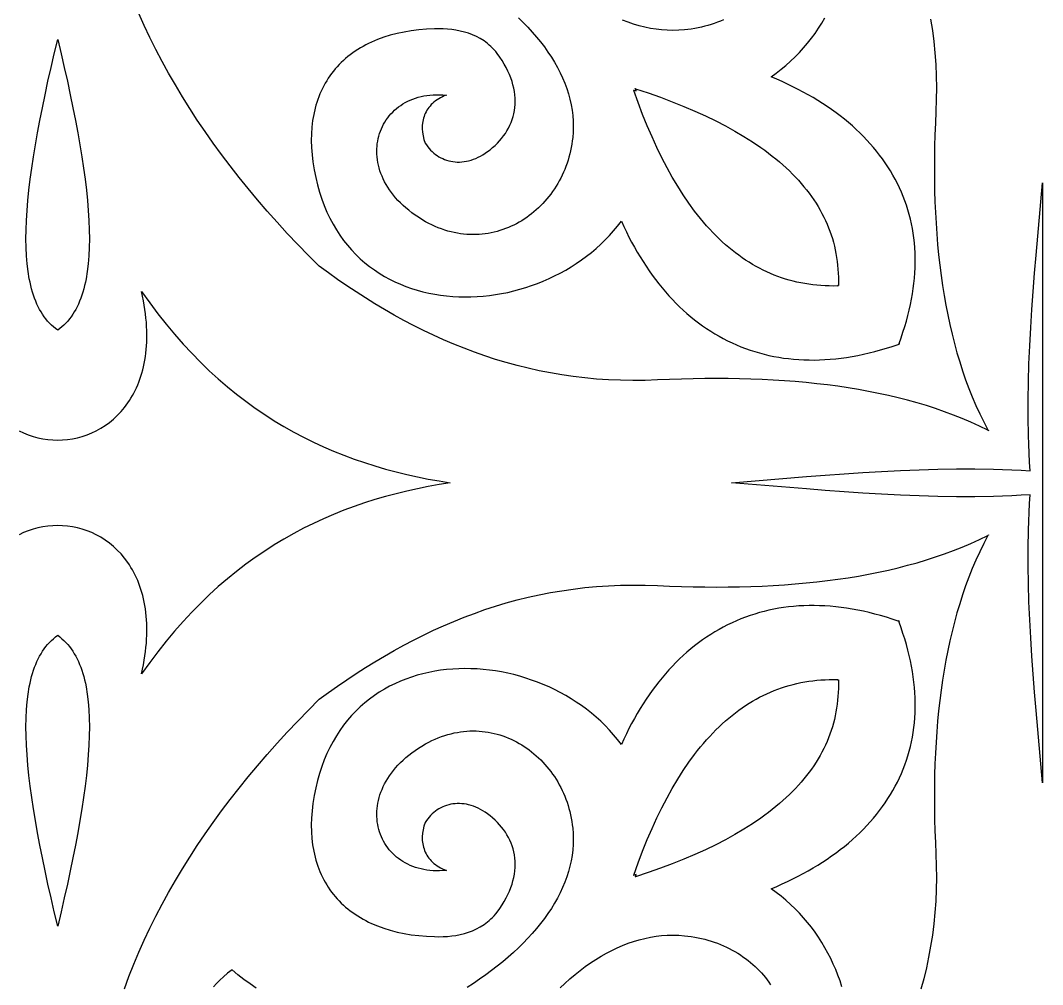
# Model space of a CAD drawing. Extents: x -375 to 375, y -1025 to 1025.
# Drawn here: x -217.3 to -155, y -435.3 to -376.5 of the extents above; entities that cross this region are included whole.
import ezdxf

# ---------------------------------------------------------------- set-up
doc = ezdxf.new("R2010")
doc.units = 0
doc.layers.add('LAYER_1', color=18, linetype='CONTINUOUS')

msp = doc.modelspace()

# ---------------------------------------------------------------- linework, layer by layer
at = {"layer": 'LAYER_1'}
for points in [[(-161.819, -376.432), (-161.714, -377.106), (-161.627, -377.789), (-161.558, -378.479), (-161.508, -379.178), (-161.477, -379.885), (-161.465, -380.6), (-161.472, -381.325), (-161.5, -382.058), (-161.532, -382.763), (-161.557, -383.463), (-161.574, -384.157), (-161.585, -384.846), (-161.589, -385.53), (-161.584, -386.207), (-161.573, -386.88), (-161.553, -387.546), (-161.525, -388.206), (-161.49, -388.86), (-161.446, -389.508), (-161.393, -390.15), (-161.332, -390.785), (-161.263, -391.413), (-161.184, -392.035), (-161.096, -392.65), (-160.999, -393.258), (-160.893, -393.858), (-160.777, -394.452), (-160.651, -395.038), (-160.516, -395.617), (-160.371, -396.188), (-160.215, -396.752), (-160.049, -397.307), (-159.873, -397.855), (-159.686, -398.395), (-159.489, -398.926), (-159.28, -399.449), (-159.06, -399.964), (-158.829, -400.47), (-158.587, -400.967), (-158.333, -401.456), (-158.287, -401.498), (-158.303, -401.492), (-158.296, -401.507), (-158.34, -401.462), (-158.847, -401.218), (-159.363, -400.984), (-159.888, -400.761), (-160.421, -400.55), (-160.964, -400.349), (-161.515, -400.158), (-162.075, -399.978), (-162.643, -399.808), (-163.219, -399.648), (-163.803, -399.498), (-164.395, -399.358), (-164.996, -399.227), (-165.604, -399.106), (-166.219, -398.995), (-166.842, -398.892), (-167.473, -398.799), (-168.11, -398.714), (-168.755, -398.638), (-169.407, -398.571), (-170.065, -398.512), (-170.731, -398.461), (-171.403, -398.419), (-172.081, -398.385), (-172.766, -398.358), (-173.457, -398.339), (-174.154, -398.328), (-174.857, -398.324), (-175.566, -398.327), (-176.28, -398.337), (-177.001, -398.355), (-177.726, -398.379), (-178.457, -398.409), (-179.218, -398.436), (-179.969, -398.443), (-180.711, -398.431), (-181.444, -398.401), (-182.169, -398.353), (-182.885, -398.286), (-183.592, -398.203), (-184.292, -398.102), (-184.983, -397.984), (-185.666, -397.85), (-186.342, -397.7), (-187.01, -397.534), (-187.671, -397.352), (-188.325, -397.156), (-188.972, -396.946), (-189.612, -396.721), (-190.245, -396.482), (-190.872, -396.23), (-191.492, -395.964), (-192.107, -395.686), (-192.715, -395.396), (-193.318, -395.093), (-193.915, -394.779), (-194.506, -394.453), (-195.092, -394.117), (-195.673, -393.769), (-196.249, -393.412), (-196.821, -393.045), (-197.387, -392.668), (-197.95, -392.282), (-198.508, -391.888), (-199.062, -391.485), (-199.726, -390.818), (-200.376, -390.148), (-201.01, -389.475), (-201.629, -388.798), (-202.233, -388.119), (-202.821, -387.437), (-203.393, -386.751), (-203.95, -386.062), (-204.491, -385.37), (-205.016, -384.675), (-205.526, -383.976), (-206.019, -383.274), (-206.496, -382.569), (-206.957, -381.861), (-207.402, -381.149), (-207.83, -380.434), (-208.242, -379.715), (-208.638, -378.993), (-209.017, -378.268), (-209.379, -377.539), (-209.725, -376.806), (-210.053, -376.071)], [(-186.931, -376.332), (-186.637, -376.622), (-186.355, -376.914), (-186.086, -377.21), (-185.828, -377.51), (-185.583, -377.812), (-185.351, -378.118), (-185.132, -378.426), (-184.926, -378.738), (-184.734, -379.051), (-184.555, -379.368), (-184.391, -379.686), (-184.242, -380.007), (-184.107, -380.33), (-183.987, -380.654), (-183.882, -380.981), (-183.793, -381.308), (-183.72, -381.638), (-183.663, -381.969), (-183.622, -382.3), (-183.597, -382.633), (-183.59, -382.967), (-183.599, -383.302), (-183.626, -383.637), (-183.65, -383.841), (-183.679, -384.043), (-183.714, -384.242), (-183.755, -384.44), (-183.8, -384.636), (-183.852, -384.828), (-183.908, -385.019), (-183.969, -385.207), (-184.036, -385.392), (-184.107, -385.575), (-184.184, -385.754), (-184.265, -385.931), (-184.35, -386.105), (-184.44, -386.275), (-184.535, -386.443), (-184.634, -386.607), (-184.737, -386.767), (-184.845, -386.924), (-184.956, -387.078), (-185.071, -387.228), (-185.191, -387.374), (-185.314, -387.516), (-185.44, -387.654), (-185.571, -387.788), (-185.704, -387.918), (-185.841, -388.044), (-185.982, -388.165), (-186.125, -388.282), (-186.272, -388.395), (-186.421, -388.503), (-186.574, -388.606), (-186.729, -388.704), (-186.887, -388.798), (-187.047, -388.886), (-187.21, -388.97), (-187.376, -389.048), (-187.543, -389.121), (-187.713, -389.189), (-187.885, -389.251), (-188.059, -389.308), (-188.235, -389.359), (-188.413, -389.404), (-188.592, -389.443), (-188.773, -389.477), (-188.956, -389.505), (-189.14, -389.526), (-189.325, -389.542), (-189.512, -389.551), (-189.7, -389.553), (-189.888, -389.55), (-190.078, -389.539), (-190.268, -389.522), (-190.46, -389.499), (-190.652, -389.468), (-190.844, -389.431), (-191.037, -389.386), (-191.23, -389.334), (-191.423, -389.276), (-191.617, -389.21), (-191.811, -389.136), (-192.004, -389.055), (-192.198, -388.967), (-192.391, -388.87), (-192.584, -388.766), (-192.809, -388.634), (-193.024, -388.499), (-193.23, -388.36), (-193.427, -388.218), (-193.614, -388.073), (-193.792, -387.924), (-193.961, -387.774), (-194.121, -387.62), (-194.272, -387.465), (-194.414, -387.307), (-194.547, -387.147), (-194.672, -386.986), (-194.788, -386.823), (-194.896, -386.659), (-194.995, -386.494), (-195.085, -386.328), (-195.168, -386.161), (-195.242, -385.993), (-195.309, -385.825), (-195.367, -385.657), (-195.417, -385.489), (-195.46, -385.322), (-195.495, -385.154), (-195.522, -384.988), (-195.541, -384.822), (-195.553, -384.657), (-195.558, -384.493), (-195.555, -384.331), (-195.546, -384.17), (-195.529, -384.011), (-195.505, -383.854), (-195.474, -383.7), (-195.436, -383.547), (-195.391, -383.397), (-195.34, -383.25), (-195.282, -383.106), (-195.217, -382.965), (-195.146, -382.828), (-195.069, -382.693), (-194.985, -382.563), (-194.896, -382.437), (-194.8, -382.314), (-194.698, -382.196), (-194.59, -382.083), (-194.476, -381.974), (-194.357, -381.87), (-194.232, -381.771), (-194.101, -381.677), (-193.965, -381.589), (-193.823, -381.507), (-193.676, -381.43), (-193.524, -381.359), (-193.366, -381.295), (-193.204, -381.237), (-193.037, -381.186), (-192.864, -381.142), (-192.687, -381.104), (-192.505, -381.074), (-192.319, -381.051), (-192.128, -381.036), (-191.932, -381.029), (-191.732, -381.029), (-191.528, -381.038), (-191.319, -381.055), (-191.445, -381.103), (-191.565, -381.156), (-191.679, -381.213), (-191.787, -381.273), (-191.889, -381.338), (-191.986, -381.407), (-192.077, -381.479), (-192.162, -381.554), (-192.242, -381.633), (-192.316, -381.715), (-192.385, -381.799), (-192.448, -381.887), (-192.506, -381.977), (-192.558, -382.07), (-192.605, -382.165), (-192.647, -382.262), (-192.683, -382.361), (-192.714, -382.462), (-192.74, -382.564), (-192.76, -382.668), (-192.786, -382.88), (-192.791, -383.096), (-192.776, -383.315), (-192.742, -383.536), (-192.688, -383.757), (-192.614, -383.977), (-192.538, -384.09), (-192.457, -384.199), (-192.371, -384.302), (-192.282, -384.4), (-192.188, -384.493), (-192.089, -384.58), (-191.987, -384.661), (-191.882, -384.736), (-191.772, -384.805), (-191.66, -384.868), (-191.544, -384.924), (-191.425, -384.974), (-191.303, -385.017), (-191.179, -385.053), (-191.052, -385.083), (-190.922, -385.105), (-190.791, -385.12), (-190.657, -385.128), (-190.521, -385.128), (-190.384, -385.121), (-190.245, -385.105), (-190.104, -385.082), (-189.963, -385.051), (-189.82, -385.011), (-189.677, -384.963), (-189.532, -384.907), (-189.387, -384.842), (-189.242, -384.768), (-189.097, -384.685), (-188.951, -384.593), (-188.806, -384.492), (-188.66, -384.381), (-188.504, -384.253), (-188.355, -384.119), (-188.213, -383.981), (-188.08, -383.838), (-187.954, -383.691), (-187.837, -383.539), (-187.728, -383.382), (-187.628, -383.222), (-187.536, -383.058), (-187.453, -382.89), (-187.38, -382.718), (-187.315, -382.543), (-187.26, -382.364), (-187.214, -382.182), (-187.179, -381.997), (-187.153, -381.809), (-187.137, -381.618), (-187.131, -381.424), (-187.136, -381.228), (-187.151, -381.03), (-187.177, -380.829), (-187.214, -380.626), (-187.263, -380.422), (-187.322, -380.215), (-187.393, -380.007), (-187.475, -379.797), (-187.57, -379.586), (-187.676, -379.374), (-187.794, -379.16), (-187.925, -378.946), (-188.068, -378.731), (-188.223, -378.515), (-188.314, -378.401), (-188.408, -378.293), (-188.504, -378.19), (-188.604, -378.092), (-188.706, -378), (-188.811, -377.912), (-189.027, -377.751), (-189.253, -377.608), (-189.486, -377.484), (-189.726, -377.376), (-189.972, -377.284), (-190.223, -377.207), (-190.478, -377.144), (-190.737, -377.095), (-190.997, -377.058), (-191.259, -377.033), (-191.521, -377.018), (-191.782, -377.014), (-192.041, -377.018), (-192.528, -377.039), (-192.999, -377.078), (-193.456, -377.135), (-193.898, -377.208), (-194.325, -377.298), (-194.737, -377.405), (-195.133, -377.528), (-195.514, -377.667), (-195.878, -377.821), (-196.055, -377.905), (-196.227, -377.992), (-196.395, -378.082), (-196.559, -378.177), (-196.719, -378.275), (-196.875, -378.377), (-197.027, -378.483), (-197.174, -378.592), (-197.318, -378.705), (-197.457, -378.822), (-197.592, -378.942), (-197.722, -379.066), (-197.848, -379.193), (-197.97, -379.323), (-198.088, -379.457), (-198.201, -379.594), (-198.31, -379.735), (-198.415, -379.879), (-198.515, -380.026), (-198.61, -380.177), (-198.701, -380.331), (-198.788, -380.488), (-198.87, -380.648), (-198.947, -380.811), (-199.02, -380.977), (-199.089, -381.147), (-199.152, -381.319), (-199.211, -381.494), (-199.265, -381.673), (-199.315, -381.854), (-199.4, -382.225), (-199.466, -382.608), (-199.513, -383.001), (-199.54, -383.406), (-199.548, -383.821), (-199.536, -384.246), (-199.504, -384.681), (-199.451, -385.126), (-199.374, -385.609), (-199.281, -386.076), (-199.173, -386.527), (-199.049, -386.963), (-198.912, -387.383), (-198.76, -387.788), (-198.595, -388.178), (-198.417, -388.552), (-198.226, -388.912), (-198.022, -389.257), (-197.807, -389.587), (-197.58, -389.902), (-197.343, -390.203), (-197.094, -390.49), (-196.836, -390.762), (-196.568, -391.019), (-196.29, -391.263), (-196.004, -391.493), (-195.709, -391.708), (-195.406, -391.91), (-195.096, -392.098), (-194.779, -392.273), (-194.454, -392.434), (-194.124, -392.582), (-193.787, -392.716), (-193.446, -392.837), (-193.099, -392.945), (-192.747, -393.041), (-192.392, -393.123), (-192.032, -393.192), (-191.67, -393.249), (-191.304, -393.294), (-190.936, -393.326), (-190.567, -393.345), (-190.195, -393.353), (-189.822, -393.348), (-189.449, -393.331), (-189.075, -393.303), (-188.702, -393.262), (-188.329, -393.21), (-187.957, -393.146), (-187.586, -393.071), (-187.217, -392.985), (-186.851, -392.887), (-186.487, -392.778), (-186.126, -392.658), (-185.769, -392.527), (-185.416, -392.385), (-185.067, -392.233), (-184.724, -392.07), (-184.385, -391.896), (-184.052, -391.712), (-183.725, -391.518), (-183.405, -391.313), (-183.092, -391.099), (-182.786, -390.874), (-182.488, -390.64), (-182.199, -390.395), (-181.918, -390.141), (-181.646, -389.878), (-181.383, -389.605), (-181.131, -389.323), (-180.889, -389.031), (-180.658, -388.731), (-180.508, -389.061), (-180.353, -389.384), (-180.195, -389.702), (-180.032, -390.014), (-179.865, -390.32), (-179.694, -390.619), (-179.519, -390.913), (-179.34, -391.2), (-179.157, -391.482), (-178.97, -391.757), (-178.78, -392.026), (-178.585, -392.288), (-178.386, -392.544), (-178.184, -392.794), (-177.978, -393.037), (-177.768, -393.274), (-177.554, -393.504), (-177.337, -393.728), (-177.116, -393.945), (-176.891, -394.155), (-176.662, -394.359), (-176.43, -394.556), (-176.195, -394.747), (-175.956, -394.93), (-175.713, -395.107), (-175.467, -395.277), (-175.217, -395.44), (-174.964, -395.596), (-174.707, -395.745), (-174.448, -395.887), (-174.184, -396.022), (-173.918, -396.149), (-173.648, -396.27), (-173.375, -396.383), (-173.099, -396.49), (-172.819, -396.588), (-172.536, -396.68), (-172.25, -396.764), (-171.961, -396.841), (-171.669, -396.911), (-171.374, -396.973), (-171.076, -397.027), (-170.775, -397.074), (-170.47, -397.113), (-170.163, -397.145), (-169.853, -397.169), (-169.54, -397.185), (-169.224, -397.194), (-168.906, -397.195), (-168.584, -397.188), (-168.26, -397.173), (-167.933, -397.15), (-167.603, -397.119), (-167.27, -397.08), (-166.935, -397.033), (-166.597, -396.978), (-166.257, -396.915), (-165.914, -396.844), (-165.568, -396.765), (-165.22, -396.677), (-164.87, -396.581), (-164.517, -396.477), (-164.161, -396.365), (-163.803, -396.244), (-163.771, -396.276), (-163.771, -396.261), (-163.77, -396.252), (-163.776, -396.245), (-163.767, -396.241), (-163.764, -396.232), (-163.756, -396.238), (-163.752, -396.237), (-163.752, -396.234), (-163.758, -396.226), (-163.748, -396.223), (-163.745, -396.214), (-163.737, -396.22), (-163.728, -396.219), (-163.713, -396.219), (-163.745, -396.188), (-163.62, -395.843), (-163.503, -395.5), (-163.395, -395.159), (-163.296, -394.821), (-163.205, -394.486), (-163.123, -394.153), (-163.049, -393.822), (-162.984, -393.493), (-162.927, -393.168), (-162.878, -392.845), (-162.838, -392.524), (-162.806, -392.206), (-162.782, -391.891), (-162.767, -391.578), (-162.759, -391.268), (-162.76, -390.961), (-162.769, -390.656), (-162.786, -390.354), (-162.811, -390.055), (-162.844, -389.759), (-162.884, -389.466), (-162.933, -389.175), (-162.99, -388.888), (-163.054, -388.603), (-163.126, -388.321), (-163.206, -388.043), (-163.293, -387.767), (-163.388, -387.494), (-163.491, -387.225), (-163.601, -386.958), (-163.718, -386.695), (-163.844, -386.435), (-163.976, -386.178), (-164.116, -385.924), (-164.263, -385.673), (-164.418, -385.426), (-164.579, -385.182), (-164.748, -384.941), (-164.925, -384.704), (-165.108, -384.47), (-165.298, -384.239), (-165.496, -384.012), (-165.7, -383.788), (-165.912, -383.568), (-166.13, -383.351), (-166.355, -383.138), (-166.587, -382.928), (-166.826, -382.722), (-167.072, -382.52), (-167.324, -382.321), (-167.583, -382.126), (-167.848, -381.935), (-168.121, -381.747), (-168.399, -381.563), (-168.685, -381.383), (-168.976, -381.206), (-169.274, -381.034), (-169.579, -380.865), (-169.89, -380.7), (-170.207, -380.539), (-170.53, -380.382), (-170.86, -380.229), (-171.196, -380.08), (-171.538, -379.935), (-171.226, -379.713), (-170.924, -379.479), (-170.631, -379.236), (-170.348, -378.983), (-170.075, -378.721), (-169.812, -378.45), (-169.558, -378.171), (-169.315, -377.883), (-169.082, -377.588), (-168.86, -377.286), (-168.647, -376.978), (-168.446, -376.663), (-168.255, -376.342)], [(-174.44, -376.458), (-174.623, -376.536), (-174.81, -376.609), (-174.999, -376.678), (-175.191, -376.742), (-175.386, -376.802), (-175.584, -376.856), (-175.784, -376.905), (-175.986, -376.949), (-176.191, -376.988), (-176.398, -377.022), (-176.608, -377.05), (-176.819, -377.073), (-177.167, -377.099), (-177.514, -377.108), (-177.86, -377.101), (-178.205, -377.078), (-178.549, -377.038), (-178.892, -376.983), (-179.234, -376.912), (-179.574, -376.826), (-179.913, -376.725), (-180.249, -376.61), (-180.584, -376.48)], [(-217.353, -401.507), (-217.074, -401.64), (-216.789, -401.755), (-216.498, -401.852), (-216.204, -401.931), (-215.906, -401.993), (-215.605, -402.037), (-215.303, -402.064), (-215, -402.073), (-214.697, -402.064), (-214.395, -402.037), (-214.094, -401.993), (-213.796, -401.931), (-213.502, -401.852), (-213.211, -401.755), (-212.926, -401.64), (-212.647, -401.507), (-212.374, -401.357), (-212.109, -401.189), (-211.852, -401.004), (-211.604, -400.801), (-211.367, -400.58), (-211.14, -400.342), (-210.925, -400.086), (-210.723, -399.812), (-210.627, -399.668), (-210.534, -399.52), (-210.445, -399.368), (-210.36, -399.211), (-210.278, -399.05), (-210.2, -398.885), (-210.126, -398.715), (-210.057, -398.54), (-209.991, -398.361), (-209.93, -398.178), (-209.873, -397.99), (-209.821, -397.798), (-209.773, -397.602), (-209.73, -397.401), (-209.692, -397.196), (-209.659, -396.986), (-209.631, -396.772), (-209.608, -396.553), (-209.59, -396.33), (-209.578, -396.103), (-209.571, -395.871), (-209.569, -395.635), (-209.573, -395.394), (-209.583, -395.149), (-209.599, -394.899), (-209.621, -394.645), (-209.649, -394.387), (-209.683, -394.124), (-209.724, -393.857), (-209.77, -393.586), (-209.824, -393.31), (-209.884, -393.029), (-209.394, -393.717), (-208.896, -394.379), (-208.391, -395.017), (-207.879, -395.63), (-207.36, -396.22), (-206.834, -396.786), (-206.301, -397.328), (-205.762, -397.849), (-205.215, -398.347), (-204.663, -398.823), (-204.103, -399.278), (-203.538, -399.712), (-202.967, -400.126), (-202.389, -400.52), (-201.806, -400.894), (-201.216, -401.249), (-200.621, -401.585), (-200.021, -401.903), (-199.415, -402.203), (-198.804, -402.486), (-198.188, -402.752), (-197.566, -403.001), (-196.94, -403.234), (-196.309, -403.451), (-195.673, -403.653), (-195.032, -403.841), (-194.387, -404.013), (-193.738, -404.172), (-193.084, -404.318), (-192.427, -404.45), (-191.765, -404.569), (-191.099, -404.678), (-191.765, -404.786), (-192.427, -404.906), (-193.084, -405.038), (-193.738, -405.183), (-194.387, -405.342), (-195.032, -405.515), (-195.673, -405.702), (-196.309, -405.904), (-196.94, -406.122), (-197.566, -406.355), (-198.188, -406.604), (-198.804, -406.87), (-199.415, -407.152), (-200.021, -407.452), (-200.621, -407.77), (-201.216, -408.107), (-201.806, -408.462), (-202.389, -408.836), (-202.967, -409.229), (-203.538, -409.643), (-204.103, -410.077), (-204.663, -410.532), (-205.215, -411.009), (-205.762, -411.507), (-206.301, -412.027), (-206.834, -412.57), (-207.36, -413.136), (-207.879, -413.725), (-208.391, -414.339), (-208.896, -414.976), (-209.394, -415.639), (-209.884, -416.326), (-209.824, -416.046), (-209.77, -415.77), (-209.724, -415.498), (-209.683, -415.231), (-209.649, -414.968), (-209.621, -414.71), (-209.599, -414.456), (-209.583, -414.207), (-209.573, -413.962), (-209.569, -413.721), (-209.571, -413.485), (-209.578, -413.253), (-209.59, -413.025), (-209.608, -412.802), (-209.631, -412.584), (-209.659, -412.37), (-209.692, -412.16), (-209.73, -411.955), (-209.773, -411.754), (-209.821, -411.557), (-209.873, -411.365), (-209.93, -411.177), (-209.991, -410.994), (-210.057, -410.815), (-210.126, -410.641), (-210.2, -410.471), (-210.278, -410.305), (-210.36, -410.144), (-210.445, -409.987), (-210.534, -409.835), (-210.627, -409.687), (-210.723, -409.544), (-210.925, -409.27), (-211.14, -409.014), (-211.367, -408.775), (-211.604, -408.555), (-211.852, -408.352), (-212.109, -408.166), (-212.374, -407.998), (-212.647, -407.848), (-212.926, -407.716), (-213.211, -407.601), (-213.502, -407.504), (-213.796, -407.424), (-214.094, -407.363), (-214.395, -407.318), (-214.697, -407.292), (-215, -407.283), (-215.303, -407.292), (-215.605, -407.318), (-215.906, -407.363), (-216.204, -407.424), (-216.498, -407.504), (-216.789, -407.601), (-217.074, -407.716), (-217.353, -407.848)], [(-210.937, -435.514), (-210.66, -434.767), (-210.365, -434.024), (-210.053, -433.285), (-209.725, -432.549), (-209.379, -431.817), (-209.017, -431.088), (-208.638, -430.363), (-208.242, -429.641), (-207.83, -428.922), (-207.402, -428.207), (-206.957, -427.495), (-206.496, -426.787), (-206.019, -426.081), (-205.526, -425.38), (-205.016, -424.681), (-204.491, -423.986), (-203.95, -423.294), (-203.393, -422.605), (-202.821, -421.919), (-202.233, -421.237), (-201.629, -420.557), (-201.01, -419.881), (-200.376, -419.208), (-199.726, -418.538), (-199.062, -417.871), (-198.508, -417.468), (-197.95, -417.073), (-197.387, -416.687), (-196.821, -416.311), (-196.249, -415.944), (-195.673, -415.586), (-195.092, -415.239), (-194.506, -414.903), (-193.915, -414.577), (-193.318, -414.263), (-192.715, -413.96), (-192.107, -413.669), (-191.492, -413.391), (-190.872, -413.126), (-190.245, -412.874), (-189.612, -412.635), (-188.972, -412.41), (-188.325, -412.199), (-187.671, -412.003), (-187.01, -411.822), (-186.342, -411.656), (-185.666, -411.506), (-184.983, -411.372), (-184.292, -411.254), (-183.592, -411.153), (-182.885, -411.069), (-182.169, -411.003), (-181.444, -410.954), (-180.711, -410.924), (-179.969, -410.912), (-179.218, -410.92), (-178.457, -410.946), (-177.726, -410.977), (-177.001, -411.001), (-176.28, -411.018), (-175.566, -411.029), (-174.857, -411.032), (-174.154, -411.028), (-173.457, -411.017), (-172.766, -410.998), (-172.081, -410.971), (-171.403, -410.937), (-170.731, -410.894), (-170.065, -410.844), (-169.407, -410.785), (-168.755, -410.717), (-168.11, -410.642), (-167.473, -410.557), (-166.842, -410.463), (-166.219, -410.361), (-165.604, -410.249), (-164.996, -410.128), (-164.395, -409.998), (-163.803, -409.858), (-163.219, -409.708), (-162.643, -409.548), (-162.075, -409.378), (-161.515, -409.198), (-160.964, -409.007), (-160.421, -408.806), (-159.888, -408.594), (-159.363, -408.372), (-158.847, -408.138), (-158.34, -407.893), (-158.296, -407.849), (-158.303, -407.863), (-158.287, -407.857), (-158.333, -407.9), (-158.587, -408.388), (-158.829, -408.886), (-159.06, -409.392), (-159.28, -409.906), (-159.489, -410.43), (-159.686, -410.961), (-159.873, -411.501), (-160.049, -412.048), (-160.215, -412.604), (-160.371, -413.167), (-160.516, -413.739), (-160.651, -414.317), (-160.777, -414.904), (-160.893, -415.497), (-160.999, -416.098), (-161.096, -416.706), (-161.184, -417.321), (-161.263, -417.942), (-161.332, -418.571), (-161.393, -419.206), (-161.446, -419.847), (-161.49, -420.495), (-161.525, -421.149), (-161.553, -421.81), (-161.573, -422.476), (-161.584, -423.148), (-161.589, -423.826), (-161.585, -424.51), (-161.574, -425.199), (-161.557, -425.893), (-161.532, -426.593), (-161.5, -427.298), (-161.472, -428.031), (-161.465, -428.755), (-161.477, -429.471), (-161.508, -430.178), (-161.558, -430.877), (-161.627, -431.567), (-161.714, -432.249), (-161.819, -432.924), (-161.941, -433.59), (-162.08, -434.25), (-162.236, -434.901), (-162.408, -435.546)], [(-167.227, -435.392), (-167.34, -435.041), (-167.465, -434.693), (-167.601, -434.349), (-167.748, -434.008), (-167.906, -433.672), (-168.075, -433.341), (-168.255, -433.014), (-168.446, -432.693), (-168.647, -432.378), (-168.86, -432.069), (-169.082, -431.767), (-169.315, -431.472), (-169.558, -431.185), (-169.812, -430.906), (-170.075, -430.635), (-170.348, -430.373), (-170.631, -430.12), (-170.924, -429.876), (-171.226, -429.643), (-171.538, -429.42), (-171.196, -429.275), (-170.86, -429.126), (-170.53, -428.973), (-170.207, -428.816), (-169.89, -428.655), (-169.579, -428.491), (-169.274, -428.322), (-168.976, -428.149), (-168.685, -427.973), (-168.399, -427.793), (-168.121, -427.609), (-167.848, -427.421), (-167.583, -427.23), (-167.324, -427.034), (-167.072, -426.836), (-166.826, -426.633), (-166.587, -426.427), (-166.355, -426.217), (-166.13, -426.004), (-165.912, -425.788), (-165.7, -425.567), (-165.496, -425.344), (-165.298, -425.116), (-165.108, -424.886), (-164.925, -424.652), (-164.748, -424.414), (-164.579, -424.174), (-164.418, -423.93), (-164.263, -423.682), (-164.116, -423.432), (-163.976, -423.178), (-163.844, -422.921), (-163.718, -422.661), (-163.601, -422.397), (-163.491, -422.131), (-163.388, -421.861), (-163.293, -421.589), (-163.206, -421.313), (-163.126, -421.034), (-163.054, -420.753), (-162.99, -420.468), (-162.933, -420.18), (-162.884, -419.89), (-162.844, -419.597), (-162.811, -419.3), (-162.786, -419.001), (-162.769, -418.7), (-162.76, -418.395), (-162.759, -418.088), (-162.767, -417.778), (-162.782, -417.465), (-162.806, -417.15), (-162.838, -416.832), (-162.878, -416.511), (-162.927, -416.188), (-162.984, -415.862), (-163.049, -415.534), (-163.123, -415.203), (-163.205, -414.87), (-163.296, -414.534), (-163.395, -414.196), (-163.503, -413.856), (-163.62, -413.513), (-163.745, -413.168), (-163.713, -413.137), (-163.728, -413.137), (-163.737, -413.136), (-163.745, -413.141), (-163.748, -413.132), (-163.758, -413.129), (-163.752, -413.122), (-163.752, -413.118), (-163.756, -413.118), (-163.764, -413.124), (-163.767, -413.115), (-163.776, -413.111), (-163.77, -413.104), (-163.771, -413.095), (-163.771, -413.08), (-163.803, -413.112), (-164.161, -412.991), (-164.517, -412.878), (-164.87, -412.774), (-165.22, -412.678), (-165.568, -412.591), (-165.914, -412.511), (-166.257, -412.44), (-166.597, -412.377), (-166.935, -412.322), (-167.27, -412.276), (-167.603, -412.237), (-167.933, -412.206), (-168.26, -412.183), (-168.584, -412.168), (-168.906, -412.161), (-169.224, -412.162), (-169.54, -412.17), (-169.853, -412.187), (-170.163, -412.211), (-170.47, -412.242), (-170.775, -412.282), (-171.076, -412.329), (-171.374, -412.383), (-171.669, -412.445), (-171.961, -412.514), (-172.25, -412.591), (-172.536, -412.676), (-172.819, -412.767), (-173.099, -412.866), (-173.375, -412.972), (-173.648, -413.086), (-173.918, -413.206), (-174.184, -413.334), (-174.448, -413.469), (-174.707, -413.611), (-174.964, -413.76), (-175.217, -413.916), (-175.467, -414.079), (-175.713, -414.249), (-175.956, -414.425), (-176.195, -414.609), (-176.43, -414.799), (-176.662, -414.996), (-176.891, -415.2), (-177.116, -415.411), (-177.337, -415.628), (-177.554, -415.852), (-177.768, -416.082), (-177.978, -416.319), (-178.184, -416.562), (-178.386, -416.812), (-178.585, -417.068), (-178.78, -417.33), (-178.97, -417.599), (-179.157, -417.874), (-179.34, -418.155), (-179.519, -418.443), (-179.694, -418.736), (-179.865, -419.036), (-180.032, -419.342), (-180.195, -419.653), (-180.353, -419.971), (-180.508, -420.295), (-180.658, -420.625), (-180.889, -420.324), (-181.131, -420.033), (-181.383, -419.75), (-181.646, -419.478), (-181.918, -419.214), (-182.199, -418.96), (-182.488, -418.716), (-182.786, -418.482), (-183.092, -418.257), (-183.405, -418.042), (-183.725, -417.838), (-184.052, -417.644), (-184.385, -417.46), (-184.724, -417.286), (-185.067, -417.123), (-185.416, -416.97), (-185.769, -416.829), (-186.126, -416.698), (-186.487, -416.578), (-186.851, -416.469), (-187.217, -416.371), (-187.586, -416.284), (-187.957, -416.209), (-188.329, -416.146), (-188.702, -416.093), (-189.075, -416.053), (-189.449, -416.024), (-189.822, -416.008), (-190.195, -416.003), (-190.567, -416.01), (-190.936, -416.03), (-191.304, -416.062), (-191.67, -416.106), (-192.032, -416.163), (-192.392, -416.233), (-192.747, -416.315), (-193.099, -416.41), (-193.446, -416.518), (-193.787, -416.64), (-194.124, -416.774), (-194.454, -416.922), (-194.779, -417.083), (-195.096, -417.257), (-195.406, -417.445), (-195.709, -417.647), (-196.004, -417.863), (-196.29, -418.092), (-196.568, -418.336), (-196.836, -418.594), (-197.094, -418.866), (-197.343, -419.152), (-197.58, -419.453), (-197.807, -419.769), (-198.022, -420.099), (-198.226, -420.443), (-198.417, -420.803), (-198.595, -421.178), (-198.76, -421.568), (-198.912, -421.973), (-199.049, -422.393), (-199.173, -422.829), (-199.281, -423.28), (-199.374, -423.747), (-199.451, -424.23), (-199.504, -424.675), (-199.536, -425.11), (-199.548, -425.535), (-199.54, -425.95), (-199.513, -426.354), (-199.466, -426.748), (-199.4, -427.13), (-199.315, -427.502), (-199.265, -427.683), (-199.211, -427.861), (-199.152, -428.037), (-199.089, -428.209), (-199.02, -428.378), (-198.947, -428.545), (-198.87, -428.708), (-198.788, -428.868), (-198.701, -429.025), (-198.61, -429.179), (-198.515, -429.329), (-198.415, -429.477), (-198.31, -429.621), (-198.201, -429.761), (-198.088, -429.899), (-197.97, -430.032), (-197.848, -430.163), (-197.722, -430.29), (-197.592, -430.414), (-197.457, -430.534), (-197.318, -430.65), (-197.174, -430.763), (-197.027, -430.873), (-196.875, -430.978), (-196.719, -431.08), (-196.559, -431.179), (-196.395, -431.273), (-196.227, -431.364), (-196.055, -431.451), (-195.878, -431.534), (-195.514, -431.689), (-195.133, -431.828), (-194.737, -431.951), (-194.325, -432.057), (-193.898, -432.148), (-193.456, -432.221), (-192.999, -432.277), (-192.528, -432.316), (-192.041, -432.338), (-191.782, -432.342), (-191.521, -432.337), (-191.259, -432.323), (-190.997, -432.297), (-190.737, -432.26), (-190.478, -432.211), (-190.223, -432.148), (-189.972, -432.072), (-189.726, -431.98), (-189.486, -431.872), (-189.253, -431.747), (-189.027, -431.605), (-188.811, -431.444), (-188.706, -431.356), (-188.604, -431.263), (-188.504, -431.166), (-188.408, -431.063), (-188.314, -430.955), (-188.223, -430.841), (-188.068, -430.625), (-187.925, -430.41), (-187.794, -430.195), (-187.676, -429.982), (-187.57, -429.77), (-187.475, -429.559), (-187.393, -429.349), (-187.322, -429.141), (-187.263, -428.934), (-187.214, -428.729), (-187.177, -428.526), (-187.151, -428.326), (-187.136, -428.127), (-187.131, -427.931), (-187.137, -427.738), (-187.153, -427.547), (-187.179, -427.359), (-187.214, -427.174), (-187.26, -426.992), (-187.315, -426.813), (-187.38, -426.638), (-187.453, -426.466), (-187.536, -426.298), (-187.628, -426.134), (-187.728, -425.973), (-187.837, -425.817), (-187.954, -425.665), (-188.08, -425.518), (-188.213, -425.375), (-188.355, -425.236), (-188.504, -425.103), (-188.66, -424.974), (-188.806, -424.864), (-188.951, -424.763), (-189.097, -424.671), (-189.242, -424.588), (-189.387, -424.514), (-189.532, -424.449), (-189.677, -424.392), (-189.82, -424.344), (-189.963, -424.305), (-190.104, -424.273), (-190.245, -424.25), (-190.384, -424.235), (-190.521, -424.227), (-190.657, -424.228), (-190.791, -424.235), (-190.922, -424.25), (-191.052, -424.273), (-191.179, -424.302), (-191.303, -424.339), (-191.425, -424.382), (-191.544, -424.432), (-191.66, -424.488), (-191.772, -424.551), (-191.882, -424.62), (-191.987, -424.695), (-192.089, -424.776), (-192.188, -424.863), (-192.282, -424.955), (-192.371, -425.053), (-192.457, -425.157), (-192.538, -425.265), (-192.614, -425.379), (-192.688, -425.599), (-192.742, -425.82), (-192.776, -426.04), (-192.791, -426.259), (-192.786, -426.475), (-192.76, -426.687), (-192.74, -426.791), (-192.714, -426.894), (-192.683, -426.995), (-192.647, -427.094), (-192.605, -427.191), (-192.558, -427.286), (-192.506, -427.379), (-192.448, -427.469), (-192.385, -427.556), (-192.316, -427.641), (-192.242, -427.723), (-192.162, -427.802), (-192.077, -427.877), (-191.986, -427.949), (-191.889, -428.017), (-191.787, -428.082), (-191.679, -428.143), (-191.565, -428.2), (-191.445, -428.252), (-191.319, -428.3), (-191.528, -428.318), (-191.732, -428.326), (-191.932, -428.327), (-192.128, -428.32), (-192.319, -428.304), (-192.505, -428.282), (-192.687, -428.251), (-192.864, -428.214), (-193.037, -428.17), (-193.204, -428.118), (-193.366, -428.061), (-193.524, -427.996), (-193.676, -427.926), (-193.823, -427.849), (-193.965, -427.767), (-194.101, -427.678), (-194.232, -427.585), (-194.357, -427.486), (-194.476, -427.382), (-194.59, -427.273), (-194.698, -427.159), (-194.8, -427.041), (-194.896, -426.919), (-194.985, -426.793), (-195.069, -426.662), (-195.146, -426.528), (-195.217, -426.39), (-195.282, -426.249), (-195.34, -426.105), (-195.391, -425.958), (-195.436, -425.808), (-195.474, -425.656), (-195.505, -425.501), (-195.529, -425.344), (-195.546, -425.185), (-195.555, -425.025), (-195.558, -424.863), (-195.553, -424.699), (-195.541, -424.534), (-195.522, -424.368), (-195.495, -424.201), (-195.46, -424.034), (-195.417, -423.866), (-195.367, -423.698), (-195.309, -423.53), (-195.242, -423.363), (-195.168, -423.195), (-195.085, -423.028), (-194.995, -422.862), (-194.896, -422.697), (-194.788, -422.532), (-194.672, -422.37), (-194.547, -422.208), (-194.414, -422.049), (-194.272, -421.891), (-194.121, -421.735), (-193.961, -421.582), (-193.792, -421.431), (-193.614, -421.283), (-193.427, -421.138), (-193.23, -420.996), (-193.024, -420.857), (-192.809, -420.721), (-192.584, -420.589), (-192.391, -420.485), (-192.198, -420.389), (-192.004, -420.301), (-191.811, -420.22), (-191.617, -420.146), (-191.423, -420.08), (-191.23, -420.021), (-191.037, -419.97), (-190.844, -419.925), (-190.652, -419.888), (-190.46, -419.857), (-190.268, -419.833), (-190.078, -419.816), (-189.888, -419.806), (-189.7, -419.802), (-189.512, -419.805), (-189.325, -419.814), (-189.14, -419.829), (-188.956, -419.851), (-188.773, -419.879), (-188.592, -419.912), (-188.413, -419.952), (-188.235, -419.997), (-188.059, -420.048), (-187.885, -420.105), (-187.713, -420.167), (-187.543, -420.235), (-187.376, -420.308), (-187.21, -420.386), (-187.047, -420.469), (-186.887, -420.558), (-186.729, -420.651), (-186.574, -420.75), (-186.421, -420.853), (-186.272, -420.961), (-186.125, -421.073), (-185.982, -421.19), (-185.841, -421.312), (-185.704, -421.437), (-185.571, -421.567), (-185.44, -421.702), (-185.314, -421.84), (-185.191, -421.982), (-185.071, -422.128), (-184.956, -422.278), (-184.845, -422.431), (-184.737, -422.588), (-184.634, -422.749), (-184.535, -422.913), (-184.44, -423.08), (-184.35, -423.251), (-184.265, -423.425), (-184.184, -423.601), (-184.107, -423.781), (-184.036, -423.963), (-183.969, -424.149), (-183.908, -424.337), (-183.852, -424.527), (-183.8, -424.72), (-183.755, -424.915), (-183.714, -425.113), (-183.679, -425.313), (-183.65, -425.515), (-183.626, -425.719), (-183.599, -426.054), (-183.59, -426.389), (-183.597, -426.722), (-183.622, -427.055), (-183.663, -427.387), (-183.72, -427.718), (-183.793, -428.047), (-183.882, -428.375), (-183.987, -428.701), (-184.107, -429.026), (-184.242, -429.349), (-184.391, -429.669), (-184.555, -429.988), (-184.734, -430.304), (-184.926, -430.618), (-185.132, -430.929), (-185.351, -431.238), (-185.583, -431.543), (-185.828, -431.846), (-186.086, -432.145), (-186.355, -432.441), (-186.637, -432.734), (-186.931, -433.023), (-187.236, -433.308), (-187.552, -433.59), (-187.88, -433.867), (-188.218, -434.141), (-188.566, -434.41), (-188.925, -434.674), (-189.293, -434.934), (-189.671, -435.189), (-190.058, -435.44)], [(-184.395, -435.469), (-184.095, -435.186), (-183.791, -434.914), (-183.484, -434.654), (-183.174, -434.405), (-182.86, -434.169), (-182.543, -433.945), (-182.223, -433.734), (-181.9, -433.536), (-181.575, -433.35), (-181.247, -433.178), (-180.917, -433.02), (-180.584, -432.876), (-180.249, -432.746), (-179.913, -432.63), (-179.574, -432.529), (-179.234, -432.444), (-178.892, -432.373), (-178.549, -432.318), (-178.205, -432.278), (-177.86, -432.255), (-177.514, -432.247), (-177.167, -432.257), (-176.819, -432.283), (-176.608, -432.305), (-176.398, -432.334), (-176.191, -432.367), (-175.986, -432.406), (-175.784, -432.45), (-175.584, -432.5), (-175.386, -432.554), (-175.191, -432.613), (-174.999, -432.677), (-174.81, -432.746), (-174.623, -432.82), (-174.44, -432.898), (-174.26, -432.981), (-174.083, -433.068), (-173.91, -433.159), (-173.74, -433.254), (-173.573, -433.354), (-173.41, -433.457), (-173.251, -433.565), (-173.096, -433.676), (-172.944, -433.791), (-172.797, -433.91), (-172.654, -434.032), (-172.514, -434.157), (-172.38, -434.286), (-172.249, -434.418), (-172.123, -434.554), (-172.002, -434.692), (-171.885, -434.833), (-171.773, -434.978), (-171.666, -435.124), (-171.564, -435.274)], [(-202.899, -435.488), (-203.277, -435.224), (-203.65, -434.949), (-204.017, -434.662), (-204.379, -434.364), (-204.645, -434.574), (-204.891, -434.782), (-205.115, -434.99), (-205.319, -435.196), (-205.504, -435.401)]]:
    msp.add_lwpolyline(points, dxfattribs=at)
for points in [[(-214.793, -378.526), (-214.597, -379.378), (-214.41, -380.21), (-214.234, -381.025), (-214.069, -381.82), (-213.916, -382.596), (-213.774, -383.353), (-213.644, -384.09), (-213.526, -384.807), (-213.421, -385.505), (-213.329, -386.182), (-213.25, -386.839), (-213.185, -387.475), (-213.134, -388.091), (-213.097, -388.686), (-213.075, -389.259), (-213.068, -389.811), (-213.077, -390.342), (-213.101, -390.85), (-213.141, -391.337), (-213.198, -391.801), (-213.271, -392.243), (-213.314, -392.455), (-213.361, -392.662), (-213.413, -392.863), (-213.469, -393.058), (-213.53, -393.248), (-213.595, -393.432), (-213.664, -393.61), (-213.738, -393.782), (-213.817, -393.948), (-213.901, -394.108), (-213.989, -394.263), (-214.082, -394.411), (-214.179, -394.554), (-214.282, -394.69), (-214.389, -394.821), (-214.501, -394.945), (-214.618, -395.063), (-214.741, -395.175), (-214.868, -395.282), (-215, -395.382), (-215.132, -395.282), (-215.259, -395.175), (-215.382, -395.063), (-215.499, -394.945), (-215.611, -394.821), (-215.718, -394.69), (-215.821, -394.554), (-215.918, -394.411), (-216.011, -394.263), (-216.099, -394.108), (-216.183, -393.948), (-216.262, -393.782), (-216.336, -393.61), (-216.405, -393.432), (-216.47, -393.248), (-216.531, -393.058), (-216.587, -392.863), (-216.639, -392.662), (-216.686, -392.455), (-216.729, -392.243), (-216.802, -391.801), (-216.859, -391.337), (-216.899, -390.85), (-216.923, -390.342), (-216.932, -389.811), (-216.925, -389.259), (-216.903, -388.686), (-216.866, -388.091), (-216.815, -387.475), (-216.75, -386.839), (-216.671, -386.182), (-216.579, -385.505), (-216.474, -384.807), (-216.356, -384.09), (-216.226, -383.353), (-216.084, -382.596), (-215.931, -381.82), (-215.766, -381.025), (-215.59, -380.21), (-215.403, -379.378), (-215.207, -378.526), (-215, -377.657)], [(-179.799, -380.666), (-179.026, -380.922), (-178.278, -381.185), (-177.555, -381.456), (-176.857, -381.735), (-176.184, -382.021), (-175.536, -382.315), (-174.912, -382.616), (-174.314, -382.925), (-173.74, -383.242), (-173.192, -383.567), (-172.668, -383.899), (-172.169, -384.239), (-171.929, -384.411), (-171.695, -384.586), (-171.467, -384.763), (-171.246, -384.941), (-171.031, -385.122), (-170.822, -385.304), (-170.619, -385.488), (-170.423, -385.674), (-170.233, -385.862), (-170.049, -386.052), (-169.871, -386.244), (-169.7, -386.438), (-169.535, -386.633), (-169.376, -386.831), (-169.223, -387.03), (-169.077, -387.232), (-168.936, -387.435), (-168.802, -387.64), (-168.675, -387.847), (-168.553, -388.056), (-168.438, -388.267), (-168.329, -388.48), (-168.227, -388.695), (-168.13, -388.912), (-168.04, -389.13), (-167.956, -389.35), (-167.878, -389.573), (-167.807, -389.797), (-167.742, -390.023), (-167.683, -390.251), (-167.63, -390.481), (-167.584, -390.713), (-167.544, -390.947), (-167.51, -391.182), (-167.483, -391.42), (-167.462, -391.659), (-167.447, -391.901), (-167.438, -392.144), (-167.435, -392.389), (-167.439, -392.636), (-167.427, -392.647), (-167.44, -392.647), (-167.44, -392.66), (-167.45, -392.647), (-167.475, -392.647), (-167.475, -392.671), (-167.462, -392.681), (-167.475, -392.682), (-167.475, -392.694), (-167.486, -392.682), (-167.743, -392.686), (-167.997, -392.683), (-168.249, -392.675), (-168.499, -392.661), (-168.748, -392.64), (-168.994, -392.613), (-169.239, -392.581), (-169.481, -392.542), (-169.721, -392.498), (-169.96, -392.447), (-170.196, -392.39), (-170.431, -392.327), (-170.663, -392.259), (-170.894, -392.184), (-171.123, -392.103), (-171.349, -392.016), (-171.574, -391.923), (-171.797, -391.824), (-172.017, -391.719), (-172.236, -391.608), (-172.453, -391.491), (-172.668, -391.368), (-172.88, -391.238), (-173.091, -391.103), (-173.3, -390.962), (-173.507, -390.815), (-173.712, -390.661), (-173.915, -390.502), (-174.116, -390.337), (-174.315, -390.166), (-174.512, -389.988), (-174.707, -389.805), (-174.9, -389.615), (-175.091, -389.42), (-175.28, -389.219), (-175.467, -389.011), (-175.652, -388.798), (-175.835, -388.578), (-176.016, -388.353), (-176.196, -388.121), (-176.548, -387.64), (-176.892, -387.135), (-177.229, -386.606), (-177.558, -386.053), (-177.878, -385.476), (-178.191, -384.875), (-178.496, -384.25), (-178.793, -383.6), (-179.082, -382.927), (-179.363, -382.23), (-179.636, -381.509), (-179.901, -380.764), (-179.915, -380.75), (-179.916, -380.747), (-179.906, -380.751), (-179.91, -380.741), (-179.907, -380.742), (-179.892, -380.756), (-179.766, -380.796), (-179.807, -380.674), (-179.822, -380.66), (-179.822, -380.656), (-179.812, -380.66), (-179.817, -380.651), (-179.813, -380.651)], [(-155, -404.678), (-155, -422.959), (-155.389, -418.548), (-155.482, -417.444), (-155.569, -416.34), (-155.648, -415.236), (-155.719, -414.134), (-155.779, -413.032), (-155.827, -411.933), (-155.86, -410.837), (-155.878, -409.743), (-155.878, -408.652), (-155.858, -407.565), (-155.84, -407.024), (-155.817, -406.483), (-155.788, -405.943), (-155.753, -405.405), (-156.312, -405.439), (-156.871, -405.466), (-157.432, -405.489), (-157.993, -405.506), (-159.12, -405.525), (-160.251, -405.525), (-161.385, -405.508), (-162.522, -405.476), (-163.662, -405.43), (-164.804, -405.372), (-165.947, -405.304), (-167.091, -405.227), (-168.236, -405.144), (-169.381, -405.054), (-173.954, -404.678), (-169.381, -404.301), (-168.236, -404.212), (-167.091, -404.128), (-165.947, -404.051), (-164.804, -403.983), (-163.662, -403.925), (-162.522, -403.879), (-161.385, -403.847), (-160.251, -403.83), (-159.12, -403.831), (-157.993, -403.85), (-157.432, -403.867), (-156.871, -403.889), (-156.312, -403.917), (-155.753, -403.951), (-155.788, -403.412), (-155.817, -402.873), (-155.84, -402.332), (-155.858, -401.79), (-155.878, -400.703), (-155.878, -399.613), (-155.86, -398.519), (-155.827, -397.422), (-155.779, -396.323), (-155.719, -395.222), (-155.648, -394.119), (-155.569, -393.016), (-155.482, -391.912), (-155.389, -390.807), (-155, -386.397)], [(-214.868, -414.074), (-214.741, -414.18), (-214.618, -414.292), (-214.501, -414.411), (-214.389, -414.535), (-214.282, -414.666), (-214.179, -414.802), (-214.082, -414.944), (-213.989, -415.093), (-213.901, -415.247), (-213.817, -415.408), (-213.738, -415.574), (-213.664, -415.746), (-213.595, -415.924), (-213.53, -416.108), (-213.469, -416.297), (-213.413, -416.492), (-213.361, -416.694), (-213.314, -416.9), (-213.271, -417.113), (-213.198, -417.555), (-213.141, -418.019), (-213.101, -418.505), (-213.077, -419.014), (-213.068, -419.544), (-213.075, -420.096), (-213.097, -420.67), (-213.134, -421.264), (-213.185, -421.88), (-213.25, -422.517), (-213.329, -423.173), (-213.421, -423.851), (-213.526, -424.548), (-213.644, -425.266), (-213.774, -426.003), (-213.916, -426.76), (-214.069, -427.536), (-214.234, -428.331), (-214.41, -429.145), (-214.597, -429.978), (-214.793, -430.829), (-215, -431.699), (-215.207, -430.829), (-215.403, -429.978), (-215.59, -429.145), (-215.766, -428.331), (-215.931, -427.536), (-216.084, -426.76), (-216.226, -426.003), (-216.356, -425.266), (-216.474, -424.548), (-216.579, -423.851), (-216.671, -423.173), (-216.75, -422.517), (-216.815, -421.88), (-216.866, -421.264), (-216.903, -420.67), (-216.925, -420.096), (-216.932, -419.544), (-216.923, -419.014), (-216.899, -418.505), (-216.859, -418.019), (-216.802, -417.555), (-216.729, -417.113), (-216.686, -416.9), (-216.639, -416.694), (-216.587, -416.492), (-216.531, -416.297), (-216.47, -416.108), (-216.405, -415.924), (-216.336, -415.746), (-216.262, -415.574), (-216.183, -415.408), (-216.099, -415.247), (-216.011, -415.093), (-215.918, -414.944), (-215.821, -414.802), (-215.718, -414.666), (-215.611, -414.535), (-215.499, -414.411), (-215.382, -414.292), (-215.259, -414.18), (-215.132, -414.074), (-215, -413.974)], [(-167.475, -416.674), (-167.462, -416.674), (-167.475, -416.684), (-167.475, -416.709), (-167.45, -416.709), (-167.44, -416.696), (-167.44, -416.709), (-167.427, -416.709), (-167.439, -416.719), (-167.435, -416.966), (-167.438, -417.212), (-167.447, -417.455), (-167.462, -417.696), (-167.483, -417.936), (-167.51, -418.173), (-167.544, -418.409), (-167.584, -418.643), (-167.63, -418.874), (-167.683, -419.104), (-167.742, -419.332), (-167.807, -419.559), (-167.878, -419.783), (-167.956, -420.005), (-168.04, -420.226), (-168.13, -420.444), (-168.227, -420.661), (-168.329, -420.875), (-168.438, -421.088), (-168.553, -421.299), (-168.675, -421.508), (-168.802, -421.715), (-168.936, -421.92), (-169.077, -422.124), (-169.223, -422.325), (-169.376, -422.525), (-169.535, -422.722), (-169.7, -422.918), (-169.871, -423.112), (-170.049, -423.303), (-170.233, -423.493), (-170.423, -423.681), (-170.619, -423.867), (-170.822, -424.052), (-171.031, -424.234), (-171.246, -424.414), (-171.467, -424.593), (-171.695, -424.769), (-171.929, -424.944), (-172.169, -425.117), (-172.668, -425.457), (-173.192, -425.789), (-173.74, -426.113), (-174.314, -426.43), (-174.912, -426.739), (-175.536, -427.041), (-176.184, -427.335), (-176.857, -427.621), (-177.555, -427.9), (-178.278, -428.171), (-179.026, -428.434), (-179.799, -428.689), (-179.813, -428.704), (-179.817, -428.704), (-179.812, -428.696), (-179.822, -428.699), (-179.822, -428.696), (-179.807, -428.681), (-179.766, -428.559), (-179.892, -428.6), (-179.907, -428.614), (-179.91, -428.614), (-179.906, -428.605), (-179.916, -428.609), (-179.915, -428.605), (-179.901, -428.591), (-179.636, -427.846), (-179.363, -427.125), (-179.082, -426.428), (-178.793, -425.755), (-178.496, -425.106), (-178.191, -424.481), (-177.878, -423.88), (-177.558, -423.303), (-177.229, -422.75), (-176.892, -422.22), (-176.548, -421.715), (-176.196, -421.234), (-176.016, -421.003), (-175.835, -420.777), (-175.652, -420.558), (-175.467, -420.344), (-175.28, -420.137), (-175.091, -419.936), (-174.9, -419.74), (-174.707, -419.551), (-174.512, -419.367), (-174.315, -419.19), (-174.116, -419.019), (-173.915, -418.853), (-173.712, -418.694), (-173.507, -418.541), (-173.3, -418.394), (-173.091, -418.252), (-172.88, -418.117), (-172.668, -417.988), (-172.453, -417.865), (-172.236, -417.748), (-172.017, -417.637), (-171.797, -417.532), (-171.574, -417.433), (-171.349, -417.34), (-171.123, -417.253), (-170.894, -417.172), (-170.663, -417.097), (-170.431, -417.028), (-170.196, -416.965), (-169.96, -416.909), (-169.721, -416.858), (-169.481, -416.813), (-169.239, -416.775), (-168.994, -416.742), (-168.748, -416.716), (-168.499, -416.695), (-168.249, -416.681), (-167.997, -416.672), (-167.743, -416.67), (-167.486, -416.674), (-167.475, -416.662)]]:
    msp.add_lwpolyline(points, close=True, dxfattribs=at)

doc.saveas('drawing.dxf')
